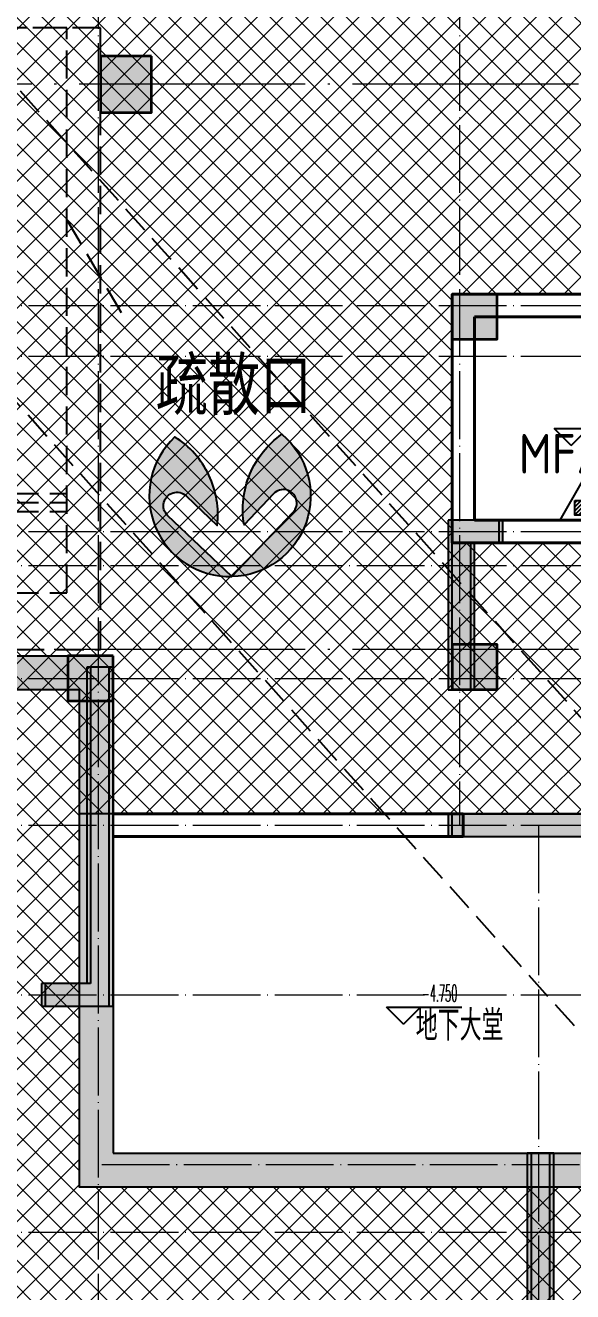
# Model space of a CAD drawing. Extents: x 27938 to 650306, y -92720 to 1524912.
# Drawn here: x 278073 to 282918, y 743904 to 755108 of the extents above; entities that cross this region are included whole.
import ezdxf

# ---------------------------------------------------------------- set-up
doc = ezdxf.new("R2010")
doc.units = 0
doc.header["$LTSCALE"] = 1000
doc.header["$MEASUREMENT"] = 0
for name, pattern in [('__DASH', [0.35, 0.25, -0.1]), ('DASH', [0.35, 0.25, -0.1]), ('DOTE', [2.4200000000000004, 2, -0.2, 0.02, -0.2])]:
    doc.linetypes.add(name, pattern=pattern)
for name, color, linetype in [('0-R疏散口', 20, 'Continuous'), ('COLUMN', 9, 'Continuous'), ('DIM_ELEV', 3, 'Continuous'), ('EQUIP_灭火器', 7, 'Continuous'), ('HS-A-停车位（标准）', 9, 'Continuous'), ('HS-A-墙-砼', 41, 'Continuous'), ('PUB_TEXT', 4, 'Continuous'), ('TEXT_灭火器', 7, 'Continuous'), ('建-墙-填充', 8, 'Continuous'), ('疏散口', 20, 'Continuous')]:
    doc.layers.add(name, color=color, linetype=linetype)
for name, color, linetype, lineweight in [('DOTE', 19, 'DOTE', 9), ('PUB_HATCH', 8, 'Continuous', 9), ('WALL', 9, 'Continuous', 40), ('填充', 251, 'Continuous', 5), ('砼柱', 2, 'Continuous', 35)]:
    doc.layers.add(name, color=color, linetype=linetype, lineweight=lineweight)
doc.styles.add('-宋体', font='', dxfattribs={"width": 0.8})
doc.styles.add('_TCH_DIM', font='SIMPLEX.shx', dxfattribs={"width": 0.6, "oblique": 10, "bigfont": 'hztxt.shx'})
doc.styles.get("Standard").update_dxf_attribs({"font": 'gbenor.shx', "bigfont": 'gbcbig.shx'})
doc.styles.get('-宋体').set_extended_font_data('SimSun')

# ---------------------------------------------------------------- blocks, each defined once
blk = doc.blocks.new('GDRDADWDAD')
at = {"layer": 'DOTE', "linetype": 'DOTE', "ltscale": 0.3}
for p, q in [((278716.5787024704, 690157.171784628), (278716.5787024704, 671157.1717769038)), ((281916.5787024702, 690157.171784628), (281916.5787024704, 681057.1717767006)), ((270116.5787024704, 685657.171784628), (328916.5787024746, 685657.171784628)), ((270116.5787024704, 685207.171784628), (328916.5787024746, 685207.171784628)), ((270116.5787024704, 683657.171784628), (328916.5787024746, 683657.171784628)), ((270116.5787024704, 683357.171784628), (328916.5787024746, 683357.171784628)), ((270116.5787024705, 682357.171776904), (328916.5787024746, 682357.1717769038)), ((270116.5787024705, 681057.1717767005), (328916.5787024746, 681057.1717767011)), ((282616.5787024711, 681057.1717767005), (282616.5787024713, 671157.1717769038)), ((270116.5787024704, 679557.171776904), (328916.5787024746, 679557.171776904)), ((270116.5787024704, 677457.171776857), (328916.5787024746, 677457.171776857))]:
    blk.add_line(p, q, dxfattribs=at)
blk = doc.blocks.new('gdfgdgdgr')
at = {"layer": 'PUB_HATCH'}
for points in [[(487427.484367288, 530413.8544436865), (487427.484367288, 530613.8544436865), (486977.3880151125, 530613.853921341), (486977.3866455665, 529113.8539213064), (487177.3866644696, 529113.8539213064), (487177.3880151125, 530413.853921341)], [(483977.4843882899, 529313.8539213542), (483777.4949297299, 529313.8537076791), (483777.5047697693, 529113.8533121668), (483777.4846894749, 529113.8533122657), (483777.4869424104, 526513.8544717819), (483377.4818320329, 526513.8527610871), (483377.4817792325, 526313.8537182874), (483977.4845618223, 526313.857517878)], [(489677.3880154645, 527813.8539175214), (489677.3880154697, 528413.8545834351), (489477.3880154855, 528413.8545834351), (489477.3880154645, 528013.8539175214), (486977.390291731, 528013.8539224754), (486977.390291731, 527813.8539224755)], [(487877.3831868252, 523363.8541015312), (487877.383185475, 525013.8540439482), (487677.3831856387, 525013.8540440022), (487677.3831868252, 523363.8541015312)]]:
    blk.add_hatch(color=256, dxfattribs=at).paths.add_polyline_path(points)
at = {"layer": 'COLUMN', "color": 8}
for p, q in [((486977.3880151125, 530613.853921341), (486977.3866455665, 529113.8539213064)), ((487427.484367288, 530613.8544436865), (486977.3880151125, 530613.853921341)), ((487427.484367288, 530413.8544436865), (487427.484367288, 530613.8544436865)), ((487177.3866644696, 529113.8539213064), (487177.3880151125, 530413.853921341)), ((487177.3880151125, 530413.853921341), (487427.484367288, 530413.8544436865)), ((483977.4843882899, 529313.8539213542), (483777.4949297299, 529313.8537076791)), ((483777.4949297299, 529313.8537076791), (483777.5047697693, 529113.8533121668)), ((483977.4845618223, 526313.857517878), (483977.4843882899, 529313.8539213542)), ((483777.5047697693, 529113.8533121668), (483777.4846894749, 529113.8533122657)), ((483777.4846894749, 529113.8533122657), (483777.4869424104, 526513.8544717819)), ((486977.3866455665, 529113.8539213064), (487177.3866644696, 529113.8539213064)), ((489477.3880154645, 528013.8539175214), (486977.390291731, 528013.8539224754)), ((486977.390291731, 528013.8539224754), (486977.390291731, 527813.8539224755)), ((486977.390291731, 527813.8539224755), (489677.3880154645, 527813.8539175214)), ((483777.4869424104, 526513.8544717819), (483377.4818320329, 526513.8527610871)), ((483377.4818320329, 526513.8527610871), (483377.4817792325, 526313.8537182874)), ((483377.4817792325, 526313.8537182874), (483977.4845618223, 526313.857517878)), ((487877.383185475, 525013.8540439482), (487677.3831856387, 525013.8540440022)), ((487677.3831856387, 525013.8540440022), (487677.3831868252, 523363.8541015312)), ((487877.3831868252, 523363.8541015312), (487877.383185475, 525013.8540439482))]:
    blk.add_line(p, q, dxfattribs=at)
blk = doc.blocks.new('A$C47B31F67')
at = {"layer": '填充'}
h = blk.add_hatch(dxfattribs=at)
h.set_pattern_fill('ANSI37', color=8, scale=100, style=0)
h.set_pattern_definition([(45, (0, 0), (-112.2532015133644, 112.2532015133644), []), (135, (0, 0), (-112.2532015133644, -112.2532015133644), [])])
h.paths.add_polyline_path([(127448.2005256604, -31359.54774267517), (127448.2075054992, -32859.55215584196), (129998.1362230663, -32859.55215584196), (129998.1356659547, -35059.54457141843), (129998.1362055673, -35059.54780370137), (129998.1356834537, -36059.54590019223), (133248.1033287005, -36059.54964311537), (133248.1033295641, -40759.54285403399), (127398.0405730036, -40759.542852871), (127398.0401762415, -41359.54404004314), (124497.8451572171, -41359.54404003278), (124497.8428679539, -39259.48019998253), (124447.9418712604, -39259.61569144984), (124447.9441604386, -36059.60594031157), (124447.9753544088, -36059.49161360343), (124447.9684082041, -31359.5510817446)], flags=16)
h.paths.add_polyline_path([(97047.75261009095, -31359.54817754065), (97047.74563025218, -32859.55259070743), (94547.75179653015, -32859.55259070743), (94547.75235364182, -35059.54500628391), (97047.75192082467, -35059.55052108516), (97047.7524429381, -37459.54661643342), (91247.84980705075, -37459.54807683825), (91247.8498061873, -40759.54328889947), (97097.9125627478, -40759.54328773648), (97097.91295950991, -41359.54447490862), (99998.10797853427, -41359.54447489826), (99998.11026779743, -39259.48063484801), (100148.1117771007, -39259.61612630996), (100148.1094879226, -36059.60637517169), (100047.7551747995, -36059.49204279843), (100047.7621210042, -31359.55151093961)], flags=16)
h.paths.add_polyline_path([(82847.75326838973, -28459.54733952135), (141647.7532683939, -28459.54733952135), (141647.7532683939, -47459.54734724923), (82847.75326838973, -47459.54734724923)])
at = {"layer": '填充', "color": 8}
blk.add_lwpolyline([(97047.75261009095, -31359.54817754065), (97047.74563025218, -32859.55259070743), (94547.75179653015, -32859.55259070743), (94547.75235364182, -35059.54500628391), (97047.75192082467, -35059.55052108516), (97047.7524429381, -37459.54661643342), (91247.84980705075, -37459.54807683825), (91247.8498061873, -40759.54328889947), (97097.9125627478, -40759.54328773648), (97097.91295950991, -41359.54447490862), (99998.10797853427, -41359.54447489826), (99998.11026779743, -39259.48063484801), (100148.1117771007, -39259.61612630996), (100148.1094879226, -36059.60637517169), (100047.7551747995, -36059.49204279843), (100047.7621210042, -31359.55151093961)], close=True, dxfattribs=at)
blk = doc.blocks.new('A$C25A378E3')
at = {"layer": 'HS-A-停车位（标准）', "linetype": 'DASH'}
for p, q in [((299.9288666398497, 4280.200665866025), (299.9276344913524, 4120.200664976728)), ((299.9288666398497, 4280.200665866025), (799.9285807174165, 4280.00894703425)), ((799.9285807174165, 4280.00894703425), (799.9273485837039, 4120.008946264163)), ((1699.929113851395, 4280.193678615266), (1699.927881702897, 4120.19367778569)), ((1699.929113851395, 4280.193678615266), (2199.928827928961, 4280.001959843212)), ((2199.928827928961, 4280.001959843212), (2199.927595795365, 4120.001958953799)), ((299.9282505712472, 4200.200665451237), (799.9279646449722, 4200.00894667895)), ((1699.928497782676, 4200.193678200361), (2199.928211856517, 4200.001959428308)), ((299.9276344913524, 4120.200664976728), (799.9273485837039, 4120.008946264163)), ((1699.927881702897, 4120.19367778569), (2199.927595795365, 4120.001958953799)), ((300.0205537431175, 1700.046125917463), (-199.9740653929766, 2550.049336581258)), ((2200.020893819514, 1700.035927985562), (2700.026429273654, 2550.032717227354))]:
    blk.add_line(p, q, dxfattribs=at)
for points in [[(1.164153218269348e-10, 5499.999999999884), (2499.999999842257, 5499.971898506512), (2499.938176556607, -0.02810114610474557), (-0.06182328553404659, 3.472669050097466e-07)], [(299.9943796824664, 4999.996627852321), (2199.994379562442, 4999.975270717288), (2199.938176575466, -0.02472896687686443), (299.9381766954903, -0.003371831844560802)]]:
    blk.add_lwpolyline(points, close=True, dxfattribs=at)
blk = doc.blocks.new('A$C1DD019F9')
at = {"layer": '疏散口'}
h = blk.add_hatch(color=256, dxfattribs=at)
edge = h.paths.add_edge_path()
edge.add_line((1657.837590239942, 3315.723901660649), (367.3306208625436, 2025.216944172512))
edge.add_arc((562.7390984487897, 1829.808464785995), 276.3493204781321, 134.999999736071, 315.0000450135555)
edge.add_line((758.1477304548025, 1634.400139819365), (1381.488251060247, 2257.740654682275))
edge.add_arc((-487.2515846193137, 1989.868379143272), 1887.841129295078, -24.12321173134552, 8.157426411511608, ccw=False)
edge.add_arc((-487.2518275084583, 1989.868449001487), 1887.841379523462, 303.5961554791981, 335.8767893464231, ccw=False)
edge.add_arc((1657.83757689014, 1657.627985069564), 1658.095916591085, 89.99999953869542, 228.4172749558772, ccw=False)
h = blk.add_hatch(color=256, dxfattribs=at)
edge = h.paths.add_edge_path()
edge.add_line((1657.837590239942, 3315.723901660649), (2948.344559617341, 2025.216944172512))
edge.add_arc((2752.936082031095, 1829.808464785995), 276.3493204781321, -135.00004501355562, 45.000000263928996, ccw=False)
edge.add_line((2557.527450025082, 1634.400139819365), (1934.186929419636, 2257.740654682275))
edge.add_arc((3802.926765099197, 1989.868379143272), 1887.841129295078, 171.8425735884883, 204.1232117313454)
edge.add_arc((3802.927007988342, 1989.868449001489), 1887.841379523464, 204.123210653577, 236.403844520802)
edge.add_arc((1657.837603589745, 1657.627985069564), 1658.095916591085, 311.5827250441228, 450.0000004613047)
for points in [[(1657.837590239942, 3315.723901660649), (367.3306208625437, 2025.216944172512, 1.000000395120669), (758.1477304548025, 1634.400139819365), (1381.488251060247, 2257.740654682275, -0.1417897514410627), (1235.721885070204, 1218.307265423704, -0.141789732410033), (557.3581269979476, 417.3751685111782, -0.6899650482418342), (1657.837590239942, 3315.723901660649)], [(1657.837590239942, 3315.723901660649), (2948.344559617341, 2025.216944172512, -1.000000395120669), (2557.527450025082, 1634.400139819365), (1934.186929419636, 2257.740654682275, 0.1417897514410627), (2079.953295409679, 1218.307265423704, 0.141789732410033), (2758.317053481937, 417.3751685111782, 0.6899650482418342), (1657.837590239942, 3315.723901660649)]]:
    blk.add_lwpolyline(points, format="xyb", close=True, dxfattribs=at)
blk = doc.blocks.new('$TwtSys$00000546')
h = blk.add_hatch()
h.set_pattern_fill('ANSI31', color=1, scale=200, style=0)
h.set_pattern_definition([(45, (-38543.80223862439, -6670.830405693208), (-17.67766952966369, 17.67766952966369), [])])
h.paths.add_polyline_path([(-64.92232553117356, 173.7449990885525), (64.922325531159, 173.7449990885525), (64.922325531159, 43.90034802621994), (-64.92232553117356, 43.90034802621994)])
at = {"color": 1}
for points in [[(0, 343.6163707387423), (-198.3870041439732, 0), (198.3870041439732, 0)], [(-64.92232553117356, 173.7449990885525), (64.922325531159, 173.7449990885525), (64.922325531159, 43.90034802621994), (-64.92232553117356, 43.90034802621994)]]:
    blk.add_lwpolyline(points, close=True, dxfattribs=at)

msp = doc.modelspace()

# ---------------------------------------------------------------- hatches: boundary and pattern name
at = {"layer": 'PUB_HATCH'}
for points in [[(279189.6911058315, 754836.8566583589), (278739.6911058315, 754836.8566583589), (278739.6911058315, 754336.8566583589), (279189.6911058315, 754336.8566583589)], [(282250.1644445523, 752730.3134675177), (281850.1644445523, 752730.3134675177), (281850.1644445523, 752330.3134675177), (282250.1644445523, 752330.3134675177)], [(281850.1644445523, 749230.3134675177), (282250.1644445523, 749230.3134675177), (282250.1644445523, 749630.3134675177), (281850.1644445523, 749630.3134675177)], [(278849.9084373459, 749530.3134675177), (278449.9084373459, 749530.3134675177), (278449.9084373459, 749130.3134675177), (278849.9084373459, 749130.3134675177)]]:
    msp.add_hatch(color=8, dxfattribs=at).paths.add_polyline_path(points)
at = {"layer": '建-墙-填充'}
for points in [[(272050.1779911813, 749530.312860446), (272350.1779912307, 749230.3128604505), (278549.9084373442, 749230.3128604506), (278849.908437349, 749530.312860446)], [(278849.908437349, 749530.312860446), (278549.9084373442, 749230.3128604506), (278549.9084373445, 748030.3126744163), (278849.9084373445, 748030.3126744163)], [(278849.9084373445, 748030.3126744163), (278549.9084373445, 748030.3126744163), (278549.9084373445, 744830.3179508633), (278849.9084373408, 745130.3179508636)], [(278849.9084373408, 745130.3179508636), (278549.9084373445, 744830.3179508633), (284399.9713918827, 744830.3179508634), (284549.9713918614, 744930.3179509011), (284549.9713918476, 745130.3179508621)]]:
    msp.add_hatch(color=256, dxfattribs=at).paths.add_polyline_path(points)

# ---------------------------------------------------------------- linework, layer by layer
at = {"color": 251, "linetype": '__DASH', "true_color": 0x636466}
for p, q in [((284566.5787044525, 744429.9000576574), (267243.9480209946, 763783.9355513663)), ((287066.7743707282, 744429.9000576574), (269744.1436872703, 763783.9355513663))]:
    msp.add_line(p, q, dxfattribs=at)
at = {"color": 8}
msp.add_lwpolyline([(284349.8112408156, 754230.313061642), (284349.8042609769, 752730.3086484752), (281849.8104272548, 752730.3086484752), (281849.8109843664, 750530.3162328987), (284349.8105515494, 750530.3107180975), (284349.8110736628, 748130.3146227492), (278549.9084377755, 748130.3131623444), (278549.9084369119, 744830.3179502832), (284399.9711934724, 744830.3179514462), (284399.9715902345, 744230.316764274), (287300.1666092589, 744230.3167642844), (287300.168898522, 746330.3806043346), (287450.1704078254, 746330.2451128727), (287450.1681186474, 749530.254864011), (287349.8138055243, 749530.3691963842), (287349.820751729, 754230.309728243)], close=True, dxfattribs=at)
at = {"layer": 'DIM_ELEV', "color": 8}
for p, q in [((282903.6002094364, 751390.9264440234), (282753.6002094364, 751540.9264440234)), ((282753.6002094364, 751540.9264440234), (283418.5206819479, 751540.9264440234)), ((282903.6002094364, 751390.9264440234), (283053.6002094364, 751540.9264440234)), ((281420.6583838403, 746270.1794393535), (281270.6583838403, 746420.1794393535)), ((281270.6583838403, 746420.1794393535), (281935.5788563518, 746420.1794393535)), ((281420.6583838403, 746270.1794393535), (281570.6583838403, 746420.1794393535))]:
    msp.add_line(p, q, dxfattribs=at)
at = {"layer": 'DOTE', "color": 5}
for p, q in [((328949.8118991186, 754586.9000654281), (270149.8118991145, 754586.9000654281)), ((328949.8118991186, 749586.900065428), (270149.8118991145, 749586.900065428))]:
    msp.add_line(p, q, dxfattribs=at)
at = {"layer": 'DOTE', "linetype": 'DOTE', "ltscale": 0.3}
msp.add_line((278749.8118991145, 745030.3139680743), (284599.8119010965, 745030.3139680743), dxfattribs=at)
at = {"layer": 'HS-A-墙-砼', "color": 8}
for p, q in [((272050.1779911813, 749530.312860446), (278849.908437349, 749530.312860446)), ((278849.908437349, 749530.312860446), (278849.9084373445, 748030.3126744163)), ((272350.1779912307, 749230.3128604505), (278549.9084373442, 749230.3128604506)), ((278549.9084373442, 749230.3128604506), (278549.9084373445, 748030.3126744163)), ((278549.9084373445, 748030.3126744163), (278549.9084373445, 744830.3179508633)), ((278849.9084373445, 748030.3126744163), (278849.9084373408, 745130.3179508636)), ((278849.9084373408, 745130.3179508636), (284549.9713918476, 745130.3179508621)), ((278549.9084373445, 744830.3179508633), (284399.9713918827, 744830.3179508634))]:
    msp.add_line(p, q, dxfattribs=at)
at = {"layer": 'PUB_HATCH', "color": 8}
for points in [[(279189.6911058315, 754836.8566583589), (278739.6911058315, 754836.8566583589), (278739.6911058315, 754336.8566583589), (279189.6911058315, 754336.8566583589)], [(282250.1644445523, 752730.3134675177), (281850.1644445523, 752730.3134675177), (281850.1644445523, 752330.3134675177), (282250.1644445523, 752330.3134675177)], [(281850.1644445523, 749230.3134675177), (282250.1644445523, 749230.3134675177), (282250.1644445523, 749630.3134675177), (281850.1644445523, 749630.3134675177)], [(278849.9084373459, 749530.3134675177), (278449.9084373459, 749530.3134675177), (278449.9084373459, 749130.3134675177), (278849.9084373459, 749130.3134675177)]]:
    msp.add_lwpolyline(points, close=True, dxfattribs=at)
at = {"layer": 'WALL', "color": 8}
for p, q in [((281849.9732323181, 752730.3134755492), (284349.9731957613, 752730.3134754584)), ((281849.9732323181, 752730.3134755492), (281849.9732172632, 750530.3134755419)), ((282049.9732309479, 752530.3134755391), (284349.9731960061, 752530.3134754556)), ((282049.9732309479, 752530.3134755391), (282049.9732186303, 750730.3134755375)), ((282049.9732186303, 750730.3134755375), (284349.9731978464, 750730.313475454)), ((281849.9732172632, 750530.3134755419), (284349.9731980488, 750530.3134754512)), ((281949.9731764546, 748130.3134447552), (278849.9084373489, 748130.3127099698)), ((281949.9732238592, 747930.3134447552), (281949.9731764546, 748130.3134447552)), ((281949.9732238592, 747930.3134447552), (278849.9084373489, 747930.3127099657))]:
    msp.add_line(p, q, dxfattribs=at)
at = {"layer": '砼柱', "color": 8, "lineweight": 35}
for points in [[(279189.6911058315, 754836.8566583589), (278739.6911058315, 754836.8566583589), (278739.6911058315, 754336.8566583589), (279189.6911058315, 754336.8566583589)], [(282250.1644445523, 752730.3134675177), (281850.1644445523, 752730.3134675177), (281850.1644445523, 752330.3134675177), (282250.1644445523, 752330.3134675177)], [(281850.1644445523, 749230.3134675177), (282250.1644445523, 749230.3134675177), (282250.1644445523, 749630.3134675177), (281850.1644445523, 749630.3134675177)], [(278849.9084373459, 749530.3134675177), (278449.9084373459, 749530.3134675177), (278449.9084373459, 749130.3134675177), (278849.9084373459, 749130.3134675177)]]:
    msp.add_lwpolyline(points, close=True, dxfattribs=at)

# ---------------------------------------------------------------- block references
for name, p in [('GDRDADWDAD', (0, 66972.72828080016)), ('gdfgdgdgr', (-205160.8093131861, 220116.0461362344))]:
    msp.add_blockref(name, p)
at = {"color": 8}
for name, p in [('A$C47B31F67', (187302.0586307247, 785589.8612391826)), ('gdfgdgdgr', (-205127.576116542, 220116.4599704676))]:
    msp.add_blockref(name, p, dxfattribs=at)
at = {"layer": '0-R疏散口', "color": 8, "xscale": -0.4305656706515025, "yscale": 0.4305656706515025, "zscale": 0.4305656706515025, "rotation": 181.4259203059818}
msp.add_blockref('A$C1DD019F9', (279152.7973726777, 751639.9932558888), dxfattribs=at)
at = {"layer": 'EQUIP_灭火器'}
msp.add_blockref('$TwtSys$00000546', (283001.5862040944, 750730.3134754957), dxfattribs=at)
at = {"layer": 'HS-A-停车位（标准）', "color": 8, "linetype": 'DASH', "xscale": -1, "rotation": 179.9993559612105}
msp.add_blockref('A$C25A378E3', (276239.7529291139, 755086.9000650805), dxfattribs=at)

# ---------------------------------------------------------------- texts
at = {"layer": '0-R疏散口', "color": 8, "style": '-宋体', "width": 0.75}
msp.add_text('疏散口', height=450, dxfattribs=at).set_placement((279228.8796945164, 751708.8632306925))
at = {"layer": 'DIM_ELEV', "color": 8, "style": '_TCH_DIM', "width": 0.4235294117647059}
msp.add_text('-4.750', height=148.75, dxfattribs=at).set_placement((281583.5869941117, 746470.2294393536))
at = {"layer": 'PUB_TEXT', "color": 8}
msp.add_text('地下大堂', height=270.0709219858156, dxfattribs=at).set_placement((281528.5291478704, 746123.7349486835))
at = {"layer": 'TEXT_灭火器'}
msp.add_text('MF/ABC4', height=350, dxfattribs=at).set_placement((282441.6398749051, 751142.6531203821))

doc.saveas('drawing.dxf')
